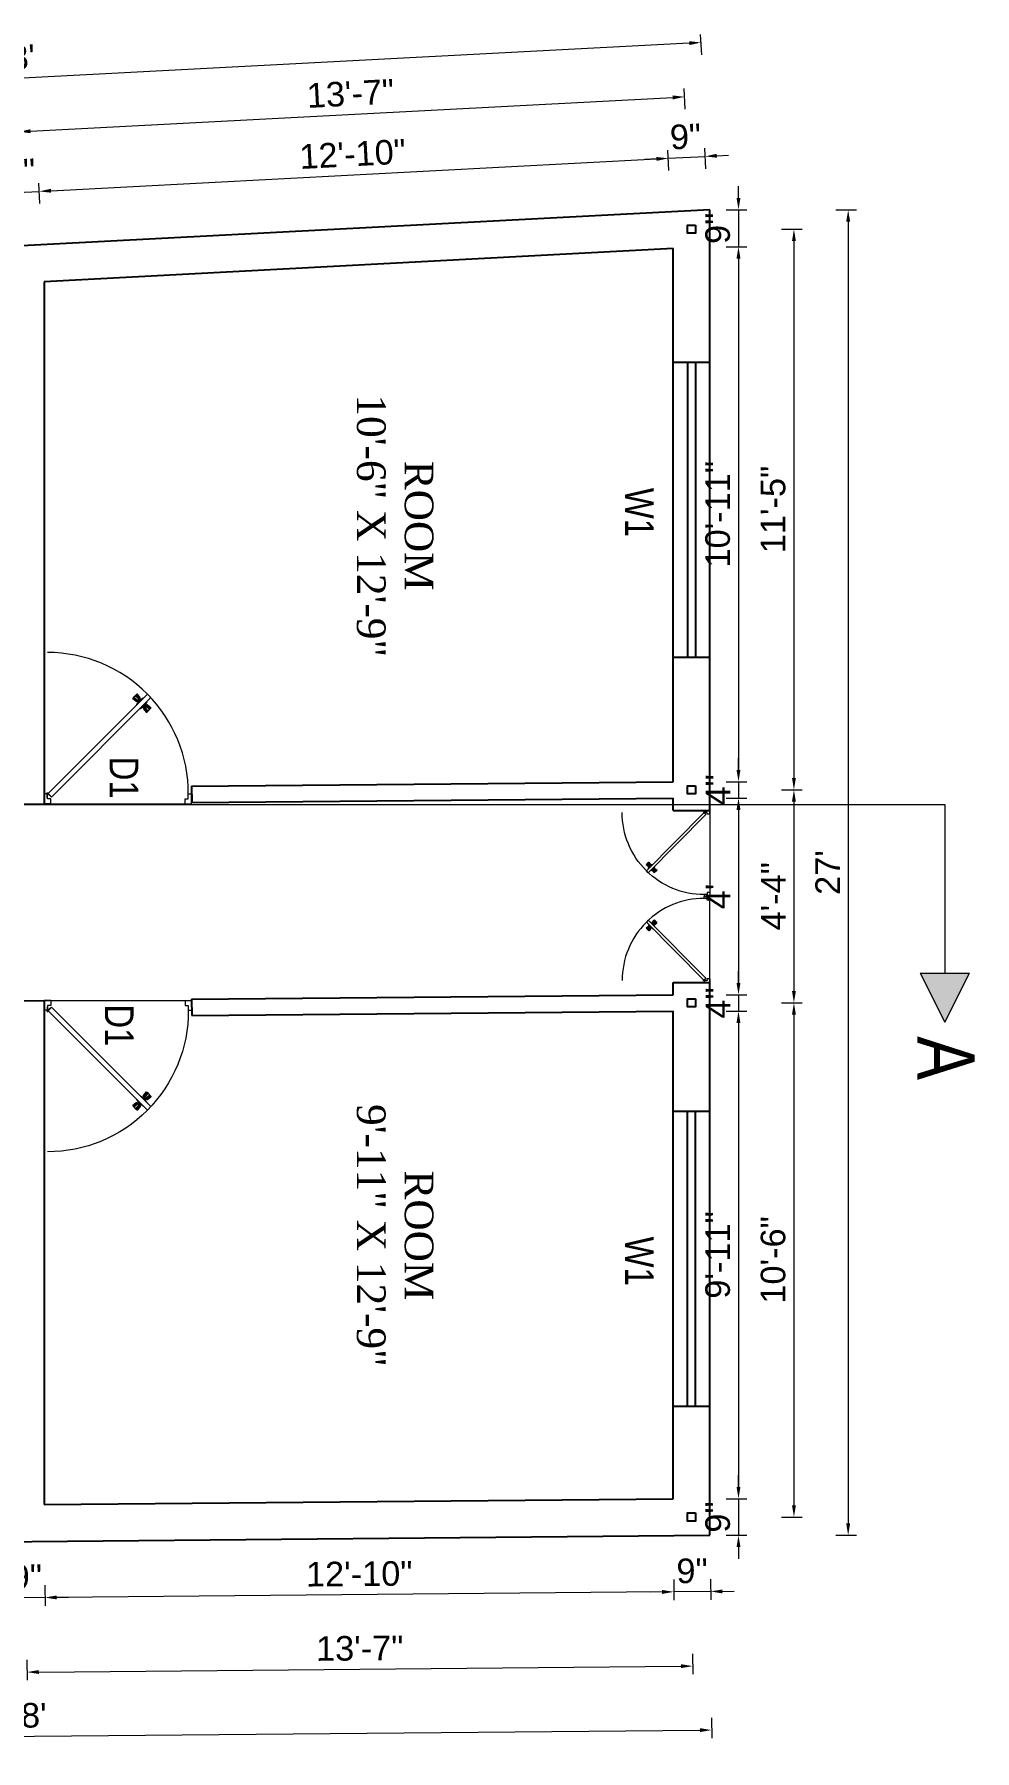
# Model space of a CAD drawing. Header units: inches. Extents: x 380359 to 404964, y -48881 to -44155.
# Drawn here: x 402171.8 to 402401.4, y -46582.9 to -46164 of the extents above; entities that cross this region are included whole.
import ezdxf

# ---------------------------------------------------------------- set-up
doc = ezdxf.new("R2010")
doc.units = ezdxf.units.IN
doc.header["$LTSCALE"] = 2
doc.header["$MEASUREMENT"] = 0
doc.header["$PDMODE"] = 34
doc.layers.get('0').update_dxf_attribs({"linetype": 'CONTINUOUS'})
doc.layers.get('DEFPOINTS').update_dxf_attribs({"color": 141, "linetype": 'CONTINUOUS'})
for name, color, linetype, lineweight in [('door', 20, 'CONTINUOUS', 35), ('DOOR & WIN', 1, 'CONTINUOUS', 25), ('PUERTAS', 7, 'CONTINUOUS', 9), ('steps', 253, 'CONTINUOUS', 20)]:
    doc.layers.add(name, color=color, linetype=linetype, lineweight=lineweight)
doc.styles.add('Lettring Text', font='arial.ttf')
doc.styles.get("Standard").update_dxf_attribs({"font": 'ARIALN.TTF'})
doc.dimstyles.new('Copy of Standard', dxfattribs={"dimtxt": 6, "dimasz": 2.875, "dimexe": 2, "dimexo": 4, "dimgap": 2, "dimtad": 1, "dimdec": 0, "dimrnd": 1, "dimzin": 0, "dimdsep": 46, "dimlunit": 4, "dimtxsty": 'Lettring Text', "dimcen": 0.1, "dimclrd": 7, "dimclre": 7, "dimclrt": 7, "dimazin": 0, "dimtfac": 0.645, "dimtdec": 0, "dimtmove": 1, "dimatfit": 0, "dimfxl": 3, "dimfxlon": 1, "dimtfillclr": 256, "dimtolj": 1, "dimtzin": 0, "dimlwd": -1, "dimlwe": -1, "dimarcsym": 2})

# ---------------------------------------------------------------- blocks, each defined once
blk = doc.blocks.new('2ft6in')
at = {"layer": 'PUERTAS', "color": 2}
for p, q in [((0.84, 2.1), (21.02, 22.28)), ((21.71, 21.6), (1.47, 1.37)), ((18.33, 21.76), (18.31, 21.77)), ((21.71, 21.6), (21.02, 22.28)), ((21.18, 18.9), (21.2, 18.89)), ((0, 2), (0, 0)), ((0.6, 2), (0, 2)), ((1.33, 0), (0, 0)), ((0.6, 1.26), (0.6, 2.04)), ((0.67, 1.26), (0.6, 1.26)), ((0.67, 1.26), (0.67, 2.01)), ((0.67, 1), (0.67, 1.26)), ((1.33, 1), (0.67, 1)), ((1.31, 1.53), (0.79, 2.06)), ((1.36, 1.58), (0.81, 2.12)), ((1.36, 1.58), (1.31, 1.53)), ((1.47, 1.37), (1.31, 1.53)), ((1.33, 0), (1.33, 1)), ((28.67, 0), (28.67, 1)), ((28.67, 1), (29.33, 1)), ((28.67, 0), (30, 0)), ((29.33, 1), (29.33, 2)), ((29.33, 2), (30, 2)), ((30, 0), (30, 2))]:
    blk.add_line(p, q, dxfattribs=at)
at = {"layer": 'PUERTAS', "color": 8}
for p, q in [((18.81, 20.78), (18.04, 21.4)), ((18.86, 20.83), (18.08, 21.46)), ((18.95, 20.92), (18.2, 21.58)), ((18.44, 21.9), (18.31, 21.77)), ((19.07, 21.03), (18.34, 21.72)), ((18.44, 21.9), (18.56, 22.02)), ((18.58, 22.01), (18.56, 22.02)), ((19.3, 21.26), (18.61, 22)), ((19.42, 21.38), (18.75, 22.14)), ((19.51, 21.48), (18.88, 22.26)), ((18.91, 20.27), (19.19, 20.69)), ((19.55, 21.53), (18.93, 22.3)), ((19.13, 20.8), (19.03, 20.9)), ((19.15, 20.82), (19.05, 20.92)), ((19.09, 20.44), (19.25, 20.76)), ((19.19, 20.87), (19.1, 20.96)), ((19.25, 20.93), (19.16, 21.02)), ((19.28, 20.63), (19.32, 20.83)), ((19.4, 21.08), (19.31, 21.17)), ((19.47, 21.15), (19.38, 21.24)), ((19.43, 20.78), (19.4, 20.9)), ((19.51, 21.19), (19.42, 21.28)), ((19.55, 20.91), (19.43, 20.94)), ((19.53, 21.21), (19.44, 21.3)), ((19.7, 21.06), (19.51, 21.01)), ((19.89, 21.24), (19.58, 21.08)), ((20.07, 21.42), (19.64, 21.15)), ((19.69, 19.49), (20.12, 19.76)), ((19.87, 19.67), (20.18, 19.83)), ((20.06, 19.85), (20.25, 19.9)), ((20.21, 20), (20.33, 19.97)), ((20.21, 19.38), (20.83, 18.61)), ((20.23, 19.7), (20.32, 19.61)), ((20.25, 19.72), (20.34, 19.63)), ((20.25, 19.43), (20.88, 18.65)), ((20.29, 19.76), (20.38, 19.67)), ((20.33, 20.13), (20.36, 20.01)), ((20.34, 19.53), (21, 18.77)), ((20.36, 19.83), (20.45, 19.74)), ((20.48, 20.28), (20.44, 20.08)), ((20.46, 19.64), (21.14, 18.91)), ((20.5, 19.98), (20.6, 19.89)), ((20.67, 20.47), (20.51, 20.15)), ((20.85, 20.64), (20.57, 20.22)), ((20.57, 20.04), (20.66, 19.95)), ((20.61, 20.09), (20.7, 19.99)), ((20.63, 20.11), (20.72, 20.01)), ((20.69, 19.87), (21.42, 19.19)), ((20.81, 19.99), (21.56, 19.33)), ((20.9, 20.08), (21.68, 19.45)), ((20.95, 20.13), (21.72, 19.51)), ((21.32, 19.01), (21.2, 18.89)), ((21.32, 19.01), (21.44, 19.14)), ((21.43, 19.15), (21.44, 19.14)), ((0, 0), (30, 0))]:
    blk.add_line(p, q, dxfattribs=at)
at = {"layer": 'PUERTAS', "color": 1}
for p, q in [((18.06, 21.44), (18.48, 21.86)), ((18.74, 20.79), (18.06, 21.34)), ((18.08, 21.51), (18.45, 21.88)), ((18.11, 21.49), (18.08, 21.51)), ((18.82, 22.25), (18.45, 21.88)), ((18.9, 22.28), (18.48, 21.86)), ((18.84, 22.23), (18.82, 22.25)), ((18.83, 20.8), (19.18, 21.15)), ((18.84, 20.21), (19.1, 20.6)), ((18.85, 20.11), (18.84, 20.12)), ((18.92, 20.89), (18.93, 20.88)), ((19.54, 21.59), (18.99, 22.27)), ((19.02, 20.88), (19.24, 21.1)), ((19.12, 20.8), (19.03, 20.89)), ((19.1, 20.7), (19.11, 20.69)), ((19.1, 20.6), (19.1, 20.6)), ((19.11, 20.79), (19.33, 21.01)), ((19.54, 21.5), (19.18, 21.15)), ((19.45, 21.31), (19.24, 21.1)), ((19.55, 21.22), (19.33, 21.01)), ((19.45, 21.41), (19.45, 21.41)), ((19.54, 21.22), (19.45, 21.31)), ((19.53, 19.43), (19.54, 19.42)), ((19.64, 21.23), (19.64, 21.23)), ((19.64, 19.42), (20.02, 19.67)), ((19.74, 21.24), (19.73, 21.23)), ((20.12, 21.49), (19.74, 21.24)), ((20.02, 19.67), (20.03, 19.68)), ((20.12, 19.68), (20.12, 19.68)), ((20.21, 19.69), (20.43, 19.9)), ((20.22, 21.48), (20.22, 21.49)), ((20.22, 19.41), (20.57, 19.76)), ((20.22, 19.69), (20.31, 19.6)), ((20.22, 19.32), (20.76, 18.64)), ((20.31, 19.6), (20.52, 19.81)), ((20.31, 19.5), (20.31, 19.5)), ((20.65, 20.12), (20.43, 19.9)), ((20.74, 20.03), (20.52, 19.81)), ((20.93, 20.11), (20.57, 19.76)), ((20.64, 20.11), (20.73, 20.02)), ((20.66, 20.31), (20.65, 20.31)), ((20.65, 20.21), (20.65, 20.22)), ((20.91, 20.7), (20.66, 20.31)), ((20.84, 20.02), (20.83, 20.03)), ((20.86, 18.63), (21.28, 19.05)), ((20.91, 20.8), (20.91, 20.79)), ((20.91, 18.68), (20.94, 18.66)), ((20.94, 18.66), (21.31, 19.03)), ((21.02, 20.12), (21.7, 19.57)), ((21.7, 19.47), (21.28, 19.05)), ((21.67, 19.4), (21.31, 19.03)), ((21.65, 19.42), (21.67, 19.4))]:
    blk.add_line(p, q, dxfattribs=at)
at = {"layer": 'PUERTAS', "color": 2}
for radius in [0.129, 0.0627]:
    blk.add_circle((0.68, 2.14), radius, dxfattribs=at)
at = {"layer": 'PUERTAS', "color": 8}
blk.add_arc((0.68, 2.14), 28.65, 359.72845, 90.03333, dxfattribs=at)
at = {"layer": 'PUERTAS', "color": 1}
for centre, start, end in [((18.78, 20.84), 231.07637, 315), ((18.89, 20.16), 135, 225), ((18.94, 22.23), 38.92363, 135), ((18.97, 20.93), 225, 315), ((19.16, 20.74), 135, 219.74275), ((19.06, 20.65), 315, 39.74275), ((19.4, 21.36), 315, 45), ((19.49, 21.55), 315, 38.92363), ((19.59, 19.47), 225, 315), ((19.6, 21.18), 50.25725, 135), ((19.68, 21.28), 230.25725, 315), ((20.07, 19.63), 50.25725, 135), ((20.17, 21.44), 45, 135), ((20.16, 19.73), 230.25725, 315), ((20.27, 19.36), 135, 218.92363), ((20.35, 19.55), 135, 225), ((20.7, 20.26), 135, 219.74275), ((20.6, 20.17), 315, 39.74275), ((20.78, 19.98), 45, 135), ((20.82, 18.68), 218.92363, 315), ((20.87, 20.75), 315, 45), ((20.98, 20.07), 51.07637, 135), ((21.65, 19.52), 315, 51.07637)]:
    blk.add_arc(centre, 0.0667, start, end, dxfattribs=at)
blk = doc.blocks.new('*U224')
at = {"color": 3, "xscale": -1}
blk.add_blockref('2ft6in', (42, 0), dxfattribs=at)
blk = doc.blocks.new('MAIN DLOOR')
at = {"layer": 'door', "color": 3, "yscale": 0.7999999999374268, "zscale": 0.7999999998966563, "rotation": 180}
for p, xscale in [((11264.75, 306.61), 0.7999999999592546), ((11245.55, 306.61), -0.7999999999592546)]:
    blk.add_blockref('*U224', p, dxfattribs=dict(at, xscale=xscale))
blk = doc.blocks.new('3ft')
at = {"layer": 'PUERTAS', "color": 6}
for p, q in [((1.01, 2.52), (25.23, 26.74)), ((26.05, 25.92), (1.77, 1.64)), ((26.05, 25.92), (25.23, 26.74)), ((0, 2.4), (0, 0)), ((0.72, 2.4), (0, 2.4)), ((1.6, 0), (0, 0)), ((0.72, 1.52), (0.72, 2.44)), ((0.8, 1.52), (0.72, 1.52)), ((0.8, 1.52), (0.8, 2.41)), ((0.8, 1.2), (0.8, 1.52)), ((1.6, 1.2), (0.8, 1.2)), ((1.57, 1.84), (0.94, 2.47)), ((1.63, 1.89), (0.97, 2.55)), ((1.63, 1.89), (1.57, 1.84)), ((1.77, 1.64), (1.57, 1.84)), ((1.6, 0), (1.6, 1.2)), ((34.4, 0), (34.4, 1.2)), ((34.4, 1.2), (35.2, 1.2)), ((34.4, 0), (36, 0)), ((35.2, 1.2), (35.2, 2.4)), ((35.2, 2.4), (36, 2.4)), ((36, 0), (36, 2.4))]:
    blk.add_line(p, q, dxfattribs=at)
at = {"layer": 'PUERTAS', "color": 8}
for p, q in [((22.57, 24.94), (21.65, 25.68)), ((22.63, 24.99), (21.69, 25.75)), ((22.74, 25.1), (21.84, 25.9)), ((22.13, 26.28), (21.98, 26.13)), ((22.88, 25.24), (22.01, 26.06)), ((22.13, 26.28), (22.27, 26.42)), ((22.29, 26.41), (22.27, 26.42)), ((23.16, 25.52), (22.34, 26.39)), ((23.3, 25.66), (22.5, 26.56)), ((23.41, 25.77), (22.65, 26.71)), ((23.46, 25.83), (22.72, 26.75)), ((23.03, 25.04), (22.91, 25.15)), ((23.11, 25.12), (22.99, 25.23)), ((23.28, 25.3), (23.17, 25.41)), ((23.36, 25.37), (23.25, 25.49)), ((23.41, 25.43), (23.3, 25.54)), ((23.44, 25.45), (23.33, 25.56)), ((23.64, 25.27), (23.41, 25.22)), ((23.87, 25.49), (23.49, 25.3)), ((24.08, 25.71), (23.57, 25.38)), ((22.69, 24.32), (23.02, 24.83)), ((22.95, 24.96), (22.84, 25.07)), ((22.98, 24.99), (22.86, 25.1)), ((22.91, 24.53), (23.1, 24.91)), ((23.13, 24.76), (23.18, 24.99)), ((23.31, 24.94), (23.28, 25.08)), ((23.46, 25.09), (23.32, 25.13)), ((23.63, 23.38), (24.14, 23.72)), ((23.84, 23.6), (24.22, 23.79)), ((24.07, 23.82), (24.3, 23.88)), ((24.25, 24), (24.39, 23.97)), ((24.25, 23.26), (24.99, 22.34)), ((24.27, 23.64), (24.38, 23.53)), ((24.3, 23.67), (24.41, 23.56)), ((24.3, 23.32), (25.06, 22.38)), ((24.35, 23.72), (24.46, 23.61)), ((24.4, 24.15), (24.43, 24.01)), ((24.41, 23.43), (25.2, 22.53)), ((24.43, 23.8), (24.54, 23.69)), ((24.58, 24.33), (24.52, 24.1)), ((24.55, 23.57), (25.37, 22.7)), ((24.6, 23.97), (24.72, 23.86)), ((24.8, 24.56), (24.61, 24.18)), ((25.02, 24.77), (24.68, 24.26)), ((24.68, 24.05), (24.79, 23.94)), ((24.73, 24.1), (24.85, 23.99)), ((24.76, 24.13), (24.87, 24.02)), ((24.83, 23.85), (25.7, 23.03)), ((24.97, 23.99), (25.87, 23.2)), ((25.08, 24.1), (26.02, 23.34)), ((25.14, 24.15), (26.06, 23.41)), ((25.58, 22.82), (25.43, 22.67)), ((25.58, 22.82), (25.73, 22.97)), ((25.72, 22.98), (25.73, 22.97)), ((0, 0), (36, 0))]:
    blk.add_line(p, q, dxfattribs=at)
at = {"layer": 'PUERTAS', "color": 1}
for p, q in [((21.67, 25.73), (22.17, 26.23)), ((22.49, 24.95), (21.67, 25.61)), ((21.7, 25.82), (22.14, 26.26)), ((21.73, 25.79), (21.7, 25.82)), ((22.58, 26.7), (22.14, 26.26)), ((22.67, 26.73), (22.17, 26.23)), ((22.61, 26.67), (22.58, 26.7)), ((22.6, 24.96), (23.02, 25.38)), ((23.45, 25.91), (22.79, 26.73)), ((22.82, 25.06), (23.08, 25.32)), ((22.93, 24.94), (23.19, 25.21)), ((23.44, 25.81), (23.02, 25.38)), ((23.34, 25.58), (23.08, 25.32)), ((23.46, 25.47), (23.19, 25.21)), ((23.33, 25.7), (23.34, 25.69)), ((23.45, 25.46), (23.33, 25.57)), ((23.57, 25.47), (23.57, 25.47)), ((24.15, 25.79), (23.68, 25.48)), ((23.68, 25.48), (23.68, 25.48)), ((24.27, 25.78), (24.26, 25.79)), ((22.61, 24.25), (22.92, 24.72)), ((22.62, 24.13), (22.61, 24.14)), ((22.7, 25.07), (22.71, 25.06)), ((22.94, 24.95), (22.83, 25.07)), ((22.92, 24.72), (22.92, 24.72)), ((22.93, 24.84), (22.93, 24.83)), ((23.44, 23.31), (23.45, 23.3)), ((23.56, 23.3), (24.03, 23.61)), ((24.03, 23.61), (24.03, 23.62)), ((24.14, 23.62), (24.14, 23.62)), ((24.25, 23.62), (24.51, 23.89)), ((24.26, 23.29), (24.69, 23.71)), ((24.26, 23.63), (24.37, 23.52)), ((24.26, 23.18), (24.92, 22.37)), ((24.37, 23.52), (24.63, 23.77)), ((24.37, 23.4), (24.37, 23.4)), ((24.78, 24.15), (24.51, 23.89)), ((24.89, 24.03), (24.63, 23.77)), ((25.11, 24.14), (24.69, 23.71)), ((24.77, 24.14), (24.88, 24.03)), ((24.79, 24.38), (24.78, 24.37)), ((24.78, 24.26), (24.78, 24.26)), ((25.1, 24.84), (24.79, 24.38)), ((25, 24.03), (25, 24.03)), ((25.04, 22.36), (25.54, 22.86)), ((25.09, 24.96), (25.1, 24.95)), ((25.1, 22.42), (25.13, 22.39)), ((25.13, 22.39), (25.57, 22.83)), ((25.22, 24.14), (26.03, 23.48)), ((26.04, 23.37), (25.54, 22.86)), ((26.01, 23.27), (25.57, 22.83)), ((25.98, 23.3), (26.01, 23.27))]:
    blk.add_line(p, q, dxfattribs=at)
at = {"layer": 'PUERTAS', "color": 2}
for p, q in [((21.99, 26.11), (21.98, 26.13)), ((25.42, 22.68), (25.43, 22.67))]:
    blk.add_line(p, q, dxfattribs=at)
at = {"layer": 'PUERTAS', "color": 6}
for radius in [0.155, 0.0752]:
    blk.add_circle((0.82, 2.56), radius, dxfattribs=at)
blk.add_arc((0.82, 2.56), 34.38, 359.7285, 90.0333, dxfattribs=at)
at = {"layer": 'PUERTAS', "color": 1}
for centre, start, end in [((22.73, 26.68), 38.9236, 135), ((23.28, 25.63), 315, 45), ((23.39, 25.86), 315, 38.9236), ((23.51, 25.41), 50.2572, 135), ((23.62, 25.53), 230.2572, 315), ((24.2, 25.73), 45, 135), ((22.54, 25.01), 231.0764, 315), ((22.67, 24.2), 135, 225), ((22.77, 25.12), 225, 315), ((22.99, 24.89), 135, 219.7428), ((22.87, 24.78), 315, 39.7428), ((23.51, 23.36), 225, 315), ((24.09, 23.56), 50.2572, 135), ((24.2, 23.68), 230.2572, 315), ((24.32, 23.23), 135, 218.9236), ((24.42, 23.46), 135, 225), ((24.84, 24.31), 135, 219.7428), ((24.72, 24.21), 315, 39.7428), ((24.94, 23.98), 45, 135), ((24.98, 22.42), 218.9236, 315), ((25.04, 24.89), 315, 45), ((25.17, 24.08), 51.0764, 135), ((25.98, 23.42), 315, 51.0764)]:
    blk.add_arc(centre, 0.08, start, end, dxfattribs=at)
blk = doc.blocks.new('*U222')
at = {"color": 3, "xscale": -1}
blk.add_blockref('3ft', (42, 0), dxfattribs=at)
blk = doc.blocks.new('*D421')
at = {"layer": 'DEFPOINTS', "color": 0, "ltscale": 0.5, "transparency": 16777216}
for p in [(402336.77, -46206.84), (402336.77, -46215.85), (402343.76, -46215.85)]:
    blk.add_point(p, dxfattribs=at)
at = {"layer": 'steps', "color": 7, "ltscale": 0.5, "transparency": 16777216}
for p, q in [((402343.76, -46203.96), (402343.76, -46201.09)), ((402340.77, -46206.84), (402345.76, -46206.84)), ((402343.76, -46206.84), (402343.76, -46215.85)), ((402340.77, -46215.85), (402345.76, -46215.85)), ((402343.76, -46218.73), (402343.76, -46221.6))]:
    blk.add_line(p, q, dxfattribs=at)
for points in [[(402343.28, -46203.96), (402344.24, -46203.96), (402343.76, -46206.84)], [(402343.28, -46218.73), (402344.24, -46218.73), (402343.76, -46215.85)]]:
    blk.add_solid(points, dxfattribs=at)
at = {"layer": 'steps', "color": 7, "ltscale": 0.5, "transparency": 16777216, "insert": (402338.7, -46211.35), "char_height": 6, "attachment_point": 5, "rotation": 90, "style": 'Lettring Text'}
blk.add_mtext('\\A1;9"', dxfattribs=at)
blk = doc.blocks.new('*D422')
at = {"layer": 'DEFPOINTS', "color": 0, "ltscale": 0.5, "transparency": 16777216}
for p in [(402336.77, -46215.85), (402327.77, -46346.44), (402343.76, -46346.44)]:
    blk.add_point(p, dxfattribs=at)
at = {"layer": 'steps', "color": 7, "ltscale": 0.5, "transparency": 16777216}
for p, q in [((402340.77, -46215.85), (402345.76, -46215.85)), ((402343.76, -46218.73), (402343.76, -46343.57)), ((402340.76, -46346.44), (402345.76, -46346.44))]:
    blk.add_line(p, q, dxfattribs=at)
for points in [[(402343.28, -46218.73), (402344.24, -46218.73), (402343.76, -46215.85)], [(402343.28, -46343.57), (402344.24, -46343.57), (402343.76, -46346.44)]]:
    blk.add_solid(points, dxfattribs=at)
at = {"layer": 'steps', "color": 7, "ltscale": 0.5, "transparency": 16777216, "insert": (402338.7, -46281.15), "char_height": 6, "attachment_point": 5, "rotation": 90, "style": 'Lettring Text'}
blk.add_mtext('\\A1;10\'-11"', dxfattribs=at)
blk = doc.blocks.new('*D423')
at = {"layer": 'DEFPOINTS', "color": 0, "ltscale": 0.5, "transparency": 16777216}
for p in [(402327.77, -46346.44), (402327.77, -46350.44), (402343.76, -46350.44)]:
    blk.add_point(p, dxfattribs=at)
at = {"layer": 'steps', "color": 7, "ltscale": 0.5, "transparency": 16777216}
for p, q in [((402343.76, -46343.57), (402343.76, -46340.69)), ((402340.76, -46346.44), (402345.76, -46346.44)), ((402343.76, -46346.44), (402343.76, -46350.44)), ((402340.76, -46350.44), (402345.76, -46350.44)), ((402343.76, -46353.32), (402343.76, -46356.19))]:
    blk.add_line(p, q, dxfattribs=at)
for points in [[(402343.28, -46343.57), (402344.24, -46343.57), (402343.76, -46346.44)], [(402343.28, -46353.32), (402344.24, -46353.32), (402343.76, -46350.44)]]:
    blk.add_solid(points, dxfattribs=at)
at = {"layer": 'steps', "color": 7, "ltscale": 0.5, "transparency": 16777216, "insert": (402338.76, -46348.44), "char_height": 6, "attachment_point": 5, "rotation": 90, "style": 'Lettring Text'}
blk.add_mtext('\\A1;4"', dxfattribs=at)
blk = doc.blocks.new('*D424')
at = {"layer": 'DEFPOINTS', "color": 0, "ltscale": 0.5, "transparency": 16777216}
for p in [(402327.77, -46350.44), (402327.77, -46398.44), (402343.76, -46398.44)]:
    blk.add_point(p, dxfattribs=at)
at = {"layer": 'steps', "color": 7, "ltscale": 0.5, "transparency": 16777216}
for p, q in [((402340.76, -46350.44), (402345.76, -46350.44)), ((402343.76, -46353.32), (402343.76, -46395.57)), ((402340.76, -46398.44), (402345.76, -46398.44))]:
    blk.add_line(p, q, dxfattribs=at)
for points in [[(402343.28, -46353.32), (402344.24, -46353.32), (402343.76, -46350.44)], [(402343.28, -46395.57), (402344.24, -46395.57), (402343.76, -46398.44)]]:
    blk.add_solid(points, dxfattribs=at)
at = {"layer": 'steps', "color": 7, "ltscale": 0.5, "transparency": 16777216, "insert": (402338.76, -46374.44), "char_height": 6, "attachment_point": 5, "rotation": 90, "style": 'Lettring Text'}
blk.add_mtext("\\A1;4'", dxfattribs=at)
blk = doc.blocks.new('*D425')
at = {"layer": 'DEFPOINTS', "color": 0, "ltscale": 0.5, "transparency": 16777216}
for p in [(402327.77, -46398.44), (402327.77, -46402.44), (402343.76, -46402.44)]:
    blk.add_point(p, dxfattribs=at)
at = {"layer": 'steps', "color": 7, "ltscale": 0.5, "transparency": 16777216}
for p, q in [((402343.76, -46395.57), (402343.76, -46392.69)), ((402340.76, -46398.44), (402345.76, -46398.44)), ((402343.76, -46398.44), (402343.76, -46402.44)), ((402340.76, -46402.44), (402345.76, -46402.44)), ((402343.76, -46405.32), (402343.76, -46408.19))]:
    blk.add_line(p, q, dxfattribs=at)
for points in [[(402343.28, -46395.57), (402344.24, -46395.57), (402343.76, -46398.44)], [(402343.28, -46405.32), (402344.24, -46405.32), (402343.76, -46402.44)]]:
    blk.add_solid(points, dxfattribs=at)
at = {"layer": 'steps', "color": 7, "ltscale": 0.5, "transparency": 16777216, "insert": (402338.76, -46400.44), "char_height": 6, "attachment_point": 5, "rotation": 90, "style": 'Lettring Text'}
blk.add_mtext('\\A1;4"', dxfattribs=at)
blk = doc.blocks.new('*D426')
at = {"layer": 'DEFPOINTS', "color": 0, "ltscale": 0.5, "transparency": 16777216}
for p in [(402327.77, -46402.44), (402327.77, -46521.45), (402343.76, -46521.45)]:
    blk.add_point(p, dxfattribs=at)
at = {"layer": 'steps', "color": 7, "ltscale": 0.5, "transparency": 16777216}
for p, q in [((402340.76, -46402.44), (402345.76, -46402.44)), ((402343.76, -46405.32), (402343.76, -46518.57)), ((402340.76, -46521.45), (402345.76, -46521.45))]:
    blk.add_line(p, q, dxfattribs=at)
for points in [[(402343.28, -46405.32), (402344.24, -46405.32), (402343.76, -46402.44)], [(402343.28, -46518.57), (402344.24, -46518.57), (402343.76, -46521.45)]]:
    blk.add_solid(points, dxfattribs=at)
at = {"layer": 'steps', "color": 7, "ltscale": 0.5, "transparency": 16777216, "insert": (402338.7, -46461.95), "char_height": 6, "attachment_point": 5, "rotation": 90, "style": 'Lettring Text'}
blk.add_mtext('\\A1;9\'-11"', dxfattribs=at)
blk = doc.blocks.new('*D427')
at = {"layer": 'DEFPOINTS', "color": 0, "ltscale": 0.5, "transparency": 16777216}
for p in [(402327.77, -46521.45), (402336.77, -46530.37), (402343.76, -46530.37)]:
    blk.add_point(p, dxfattribs=at)
at = {"layer": 'steps', "color": 7, "ltscale": 0.5, "transparency": 16777216}
for p, q in [((402343.76, -46518.57), (402343.76, -46515.7)), ((402340.76, -46521.45), (402345.76, -46521.45)), ((402343.76, -46521.45), (402343.76, -46530.37)), ((402340.77, -46530.37), (402345.76, -46530.37)), ((402343.76, -46533.24), (402343.76, -46536.12))]:
    blk.add_line(p, q, dxfattribs=at)
for points in [[(402343.28, -46518.57), (402344.24, -46518.57), (402343.76, -46521.45)], [(402343.28, -46533.24), (402344.24, -46533.24), (402343.76, -46530.37)]]:
    blk.add_solid(points, dxfattribs=at)
at = {"layer": 'steps', "color": 7, "ltscale": 0.5, "transparency": 16777216, "insert": (402338.7, -46525.91), "char_height": 6, "attachment_point": 5, "rotation": 90, "style": 'Lettring Text'}
blk.add_mtext('\\A1;9"', dxfattribs=at)
blk = doc.blocks.new('*D428')
at = {"layer": 'DEFPOINTS', "color": 0, "ltscale": 0.5, "transparency": 16777216}
for p in [(402332.27, -46211.58), (402332.27, -46348.4), (402357.29, -46348.4)]:
    blk.add_point(p, dxfattribs=at)
at = {"layer": 'steps', "color": 7, "ltscale": 0.5, "transparency": 16777216}
for p, q in [((402354.29, -46211.58), (402359.29, -46211.58)), ((402357.29, -46214.46), (402357.29, -46345.53)), ((402354.29, -46348.4), (402359.29, -46348.4))]:
    blk.add_line(p, q, dxfattribs=at)
for points in [[(402356.82, -46214.46), (402357.77, -46214.46), (402357.29, -46211.58)], [(402356.82, -46345.53), (402357.77, -46345.53), (402357.29, -46348.4)]]:
    blk.add_solid(points, dxfattribs=at)
at = {"layer": 'steps', "color": 7, "ltscale": 0.5, "transparency": 16777216, "insert": (402352.23, -46279.99), "char_height": 6, "attachment_point": 5, "rotation": 90, "style": 'Lettring Text'}
blk.add_mtext('\\A1;11\'-5"', dxfattribs=at)
blk = doc.blocks.new('*D429')
at = {"layer": 'DEFPOINTS', "color": 0, "ltscale": 0.5, "transparency": 16777216}
for p in [(402332.27, -46348.4), (402332.27, -46400.4), (402357.29, -46400.4)]:
    blk.add_point(p, dxfattribs=at)
at = {"layer": 'steps', "color": 7, "ltscale": 0.5, "transparency": 16777216}
for p, q in [((402354.29, -46348.4), (402359.29, -46348.4)), ((402357.29, -46351.28), (402357.29, -46397.53)), ((402354.29, -46400.4), (402359.29, -46400.4))]:
    blk.add_line(p, q, dxfattribs=at)
for points in [[(402356.82, -46351.28), (402357.77, -46351.28), (402357.29, -46348.4)], [(402356.82, -46397.53), (402357.77, -46397.53), (402357.29, -46400.4)]]:
    blk.add_solid(points, dxfattribs=at)
at = {"layer": 'steps', "color": 7, "ltscale": 0.5, "transparency": 16777216, "insert": (402352.29, -46374.4), "char_height": 6, "attachment_point": 5, "rotation": 90, "style": 'Lettring Text'}
blk.add_mtext('\\A1;4\'-4"', dxfattribs=at)
blk = doc.blocks.new('*D430')
at = {"layer": 'DEFPOINTS', "color": 0, "ltscale": 0.5, "transparency": 16777216}
for p in [(402332.27, -46400.4), (402332.27, -46525.91), (402357.29, -46525.91)]:
    blk.add_point(p, dxfattribs=at)
at = {"layer": 'steps', "color": 7, "ltscale": 0.5, "transparency": 16777216}
for p, q in [((402354.29, -46400.4), (402359.29, -46400.4)), ((402357.29, -46403.28), (402357.29, -46523.03)), ((402354.29, -46525.91), (402359.29, -46525.91))]:
    blk.add_line(p, q, dxfattribs=at)
for points in [[(402356.82, -46403.28), (402357.77, -46403.28), (402357.29, -46400.4)], [(402356.82, -46523.03), (402357.77, -46523.03), (402357.29, -46525.91)]]:
    blk.add_solid(points, dxfattribs=at)
at = {"layer": 'steps', "color": 7, "ltscale": 0.5, "transparency": 16777216, "insert": (402352.23, -46463.16), "char_height": 6, "attachment_point": 5, "rotation": 90, "style": 'Lettring Text'}
blk.add_mtext('\\A1;10\'-6"', dxfattribs=at)
blk = doc.blocks.new('*D431')
at = {"layer": 'DEFPOINTS', "color": 0, "ltscale": 0.5, "transparency": 16777216}
for p in [(402336.77, -46206.84), (402336.77, -46530.37), (402370.54, -46530.37)]:
    blk.add_point(p, dxfattribs=at)
at = {"layer": 'steps', "color": 7, "ltscale": 0.5, "transparency": 16777216}
for p, q in [((402367.54, -46206.84), (402372.54, -46206.84)), ((402370.54, -46209.71), (402370.54, -46527.49)), ((402367.54, -46530.37), (402372.54, -46530.37))]:
    blk.add_line(p, q, dxfattribs=at)
for points in [[(402370.06, -46209.71), (402371.02, -46209.71), (402370.54, -46206.84)], [(402370.06, -46527.49), (402371.02, -46527.49), (402370.54, -46530.37)]]:
    blk.add_solid(points, dxfattribs=at)
at = {"layer": 'steps', "color": 7, "ltscale": 0.5, "transparency": 16777216, "insert": (402365.53, -46368.6), "char_height": 6, "attachment_point": 5, "rotation": 90, "style": 'Lettring Text'}
blk.add_mtext("\\A1;27'", dxfattribs=at)
blk = doc.blocks.new('*D434')
at = {"layer": 'DEFPOINTS', "color": 0, "ltscale": 0.5, "transparency": 16777216}
for p in [(402173.05, -46202.34), (402165.23, -46224.87), (402174.23, -46224.87)]:
    blk.add_point(p, dxfattribs=at)
at = {"layer": 'steps', "color": 7, "ltscale": 0.5, "transparency": 16777216}
for p, q in [((402161.2, -46202.97), (402158.33, -46203.12)), ((402164.23, -46205.81), (402163.97, -46200.82)), ((402164.07, -46202.81), (402173.05, -46202.34)), ((402173.2, -46205.34), (402172.94, -46200.35)), ((402175.92, -46202.19), (402178.79, -46202.04))]:
    blk.add_line(p, q, dxfattribs=at)
for points in [[(402161.17, -46202.49), (402161.22, -46203.44), (402164.07, -46202.81)], [(402175.89, -46201.71), (402175.94, -46202.67), (402173.05, -46202.34)]]:
    blk.add_solid(points, dxfattribs=at)
at = {"layer": 'steps', "color": 7, "ltscale": 0.5, "transparency": 16777216, "insert": (402168.29, -46197.52), "char_height": 6, "attachment_point": 5, "rotation": 3.008, "style": 'Lettring Text'}
blk.add_mtext('\\A1;9"', dxfattribs=at)
blk = doc.blocks.new('*D435')
at = {"layer": 'DEFPOINTS', "color": 0, "ltscale": 0.5, "transparency": 16777216}
for p in [(402326.61, -46194.27), (402327.77, -46216.32), (402174.23, -46224.87)]:
    blk.add_point(p, dxfattribs=at)
at = {"layer": 'steps', "color": 7, "ltscale": 0.5, "transparency": 16777216}
for p, q in [((402175.92, -46202.19), (402323.74, -46194.42)), ((402326.76, -46197.27), (402326.5, -46192.28)), ((402173.2, -46205.34), (402172.94, -46200.35))]:
    blk.add_line(p, q, dxfattribs=at)
for points in [[(402323.71, -46193.95), (402323.76, -46194.9), (402326.61, -46194.27)], [(402175.89, -46201.71), (402175.94, -46202.67), (402173.05, -46202.34)]]:
    blk.add_solid(points, dxfattribs=at)
at = {"layer": 'steps', "color": 7, "ltscale": 0.5, "transparency": 16777216, "insert": (402249.56, -46193.25), "char_height": 6, "attachment_point": 5, "rotation": 3.008, "style": 'Lettring Text'}
blk.add_mtext('\\A1;12\'-10"', dxfattribs=at)
blk = doc.blocks.new('*D398')
at = {"layer": 'DEFPOINTS', "color": 0, "ltscale": 0.5, "transparency": 16777216}
for p in [(402335.61, -46193.8), (402327.77, -46216.32), (402336.77, -46215.85)]:
    blk.add_point(p, dxfattribs=at)
at = {"layer": 'steps', "color": 7, "ltscale": 0.5, "transparency": 16777216}
for p, q in [((402323.74, -46194.42), (402320.86, -46194.58)), ((402326.76, -46197.27), (402326.5, -46192.28)), ((402326.61, -46194.27), (402335.61, -46193.8)), ((402335.76, -46196.8), (402335.5, -46191.8)), ((402338.48, -46193.65), (402341.35, -46193.5))]:
    blk.add_line(p, q, dxfattribs=at)
for points in [[(402323.71, -46193.95), (402323.76, -46194.9), (402326.61, -46194.27)], [(402338.45, -46193.17), (402338.5, -46194.13), (402335.61, -46193.8)]]:
    blk.add_solid(points, dxfattribs=at)
at = {"layer": 'steps', "color": 7, "ltscale": 0.5, "transparency": 16777216, "insert": (402330.84, -46188.98), "char_height": 6, "attachment_point": 5, "rotation": 3.008, "style": 'Lettring Text'}
blk.add_mtext('\\A1;9"', dxfattribs=at)
blk = doc.blocks.new('*D400')
at = {"layer": 'DEFPOINTS', "color": 0, "ltscale": 0.5, "transparency": 16777216}
for p in [(402330.57, -46179.26), (402332.27, -46211.58), (402169.73, -46220.12)]:
    blk.add_point(p, dxfattribs=at)
at = {"layer": 'steps', "color": 7, "ltscale": 0.5, "transparency": 16777216}
for p, q in [((402330.72, -46182.25), (402330.46, -46177.26)), ((402170.9, -46187.65), (402327.7, -46179.41)), ((402168.19, -46190.8), (402167.93, -46185.8))]:
    blk.add_line(p, q, dxfattribs=at)
for points in [[(402327.67, -46178.93), (402327.72, -46179.89), (402330.57, -46179.26)], [(402170.88, -46187.17), (402170.93, -46188.13), (402168.03, -46187.8)]]:
    blk.add_solid(points, dxfattribs=at)
at = {"layer": 'steps', "color": 7, "ltscale": 0.5, "transparency": 16777216, "insert": (402249.03, -46178.47), "char_height": 6, "attachment_point": 5, "rotation": 3.008, "style": 'Lettring Text'}
blk.add_mtext('\\A1;13\'-7"', dxfattribs=at)
blk = doc.blocks.new('*D401')
at = {"layer": 'DEFPOINTS', "color": 0, "ltscale": 0.5, "transparency": 16777216}
for p in [(401999.08, -46183.64), (402336.77, -46206.84), (402001.23, -46224.47)]:
    blk.add_point(p, dxfattribs=at)
at = {"layer": 'steps', "color": 7, "ltscale": 0.5, "transparency": 16777216}
for p, q in [((402331.75, -46166.16), (402001.96, -46183.49)), ((402334.78, -46169), (402334.51, -46164.01)), ((401999.24, -46186.63), (401998.98, -46181.64))]:
    blk.add_line(p, q, dxfattribs=at)
for points in [[(402331.72, -46165.68), (402331.77, -46166.63), (402334.62, -46166.01)], [(402001.93, -46183.01), (402001.98, -46183.96), (401999.08, -46183.64)]]:
    blk.add_solid(points, dxfattribs=at)
at = {"layer": 'steps', "color": 7, "ltscale": 0.5, "transparency": 16777216, "insert": (402166.59, -46169.76), "char_height": 6, "attachment_point": 5, "rotation": 3.008, "style": 'Lettring Text'}
blk.add_mtext("\\A1;28'", dxfattribs=at)
blk = doc.blocks.new('*D402')
at = {"layer": 'DEFPOINTS', "color": 0, "ltscale": 0.5, "transparency": 16777216}
for p in [(402327.77, -46521.45), (402336.77, -46521.37), (402327.97, -46544.17)]:
    blk.add_point(p, dxfattribs=at)
at = {"layer": 'steps', "color": 7, "ltscale": 0.5, "transparency": 16777216}
for p, q in [((402327.94, -46541.18), (402327.99, -46546.17)), ((402336.94, -46541.09), (402336.99, -46546.09)), ((402325.1, -46544.2), (402322.22, -46544.23)), ((402336.97, -46544.09), (402327.97, -46544.17)), ((402339.85, -46544.07), (402342.72, -46544.04))]:
    blk.add_line(p, q, dxfattribs=at)
for points in [[(402339.84, -46543.59), (402339.85, -46544.55), (402336.97, -46544.09)], [(402325.09, -46543.72), (402325.1, -46544.68), (402327.97, -46544.17)]]:
    blk.add_solid(points, dxfattribs=at)
at = {"layer": 'steps', "color": 7, "ltscale": 0.5, "transparency": 16777216, "insert": (402332.42, -46539.07), "char_height": 6, "attachment_point": 5, "rotation": 0.5182, "style": 'Lettring Text'}
blk.add_mtext('\\A1;9"', dxfattribs=at)
blk = doc.blocks.new('*D403')
at = {"layer": 'DEFPOINTS', "color": 0, "ltscale": 0.5, "transparency": 16777216}
for p in [(402327.77, -46521.45), (402174.23, -46522.84), (402174.43, -46545.56)]:
    blk.add_point(p, dxfattribs=at)
at = {"layer": 'steps', "color": 7, "ltscale": 0.5, "transparency": 16777216}
for p, q in [((402174.41, -46542.56), (402174.45, -46547.56)), ((402327.94, -46541.18), (402327.99, -46546.17)), ((402325.1, -46544.2), (402177.31, -46545.54))]:
    blk.add_line(p, q, dxfattribs=at)
for points in [[(402177.31, -46545.06), (402177.31, -46546.02), (402174.43, -46545.56)], [(402325.09, -46543.72), (402325.1, -46544.68), (402327.97, -46544.17)]]:
    blk.add_solid(points, dxfattribs=at)
at = {"layer": 'steps', "color": 7, "ltscale": 0.5, "transparency": 16777216, "insert": (402251.16, -46539.81), "char_height": 6, "attachment_point": 5, "rotation": 0.5182, "style": 'Lettring Text'}
blk.add_mtext('\\A1;12\'-10"', dxfattribs=at)
blk = doc.blocks.new('*D404')
at = {"layer": 'DEFPOINTS', "color": 0, "ltscale": 0.5, "transparency": 16777216}
for p in [(402165.23, -46522.92), (402174.23, -46522.84), (402165.43, -46545.65)]:
    blk.add_point(p, dxfattribs=at)
at = {"layer": 'steps', "color": 7, "ltscale": 0.5, "transparency": 16777216}
for p, q in [((402165.41, -46542.65), (402165.45, -46547.64)), ((402174.41, -46542.56), (402174.45, -46547.56)), ((402162.56, -46545.67), (402159.69, -46545.7)), ((402174.43, -46545.56), (402165.43, -46545.65)), ((402177.31, -46545.54), (402180.18, -46545.51))]:
    blk.add_line(p, q, dxfattribs=at)
for points in [[(402162.56, -46545.19), (402162.56, -46546.15), (402165.43, -46545.65)], [(402177.31, -46545.06), (402177.31, -46546.02), (402174.43, -46545.56)]]:
    blk.add_solid(points, dxfattribs=at)
at = {"layer": 'steps', "color": 7, "ltscale": 0.5, "transparency": 16777216, "insert": (402169.89, -46540.54), "char_height": 6, "attachment_point": 5, "rotation": 0.5182, "style": 'Lettring Text'}
blk.add_mtext('\\A1;9"', dxfattribs=at)
blk = doc.blocks.new('*D407')
at = {"layer": 'DEFPOINTS', "color": 0, "ltscale": 0.5, "transparency": 16777216}
for p in [(402332.27, -46525.91), (402169.73, -46527.38), (402332.59, -46562.3)]:
    blk.add_point(p, dxfattribs=at)
at = {"layer": 'steps', "color": 7, "ltscale": 0.5, "transparency": 16777216}
for p, q in [((402332.57, -46559.3), (402332.61, -46564.3)), ((402170.03, -46560.77), (402170.08, -46565.77)), ((402172.93, -46563.74), (402329.72, -46562.32))]:
    blk.add_line(p, q, dxfattribs=at)
for points in [[(402172.93, -46563.26), (402172.94, -46564.22), (402170.06, -46563.77)], [(402329.72, -46561.84), (402329.72, -46562.8), (402332.59, -46562.3)]]:
    blk.add_solid(points, dxfattribs=at)
at = {"layer": 'steps', "color": 7, "ltscale": 0.5, "transparency": 16777216, "insert": (402251.28, -46557.97), "char_height": 6, "attachment_point": 5, "rotation": 0.5182, "style": 'Lettring Text'}
blk.add_mtext('\\A1;13\'-7"', dxfattribs=at)
blk = doc.blocks.new('*D409')
at = {"layer": 'DEFPOINTS', "color": 0, "ltscale": 0.5, "transparency": 16777216}
for p in [(402336.77, -46530.37), (402001.23, -46533.4), (402337.2, -46577.91)]:
    blk.add_point(p, dxfattribs=at)
at = {"layer": 'steps', "color": 7, "ltscale": 0.5, "transparency": 16777216}
for p, q in [((402337.17, -46574.91), (402337.21, -46579.91)), ((402001.63, -46577.94), (402001.68, -46582.94)), ((402004.53, -46580.92), (402334.32, -46577.93))]:
    blk.add_line(p, q, dxfattribs=at)
for points in [[(402004.53, -46580.44), (402004.54, -46581.4), (402001.66, -46580.94)], [(402334.32, -46577.45), (402334.32, -46578.41), (402337.2, -46577.91)]]:
    blk.add_solid(points, dxfattribs=at)
at = {"layer": 'steps', "color": 7, "ltscale": 0.5, "transparency": 16777216, "insert": (402169.38, -46574.36), "char_height": 6, "attachment_point": 5, "rotation": 0.5182, "style": 'Lettring Text'}
blk.add_mtext("\\A1;28'", dxfattribs=at)

msp = doc.modelspace()

# ---------------------------------------------------------------- hatches: boundary and pattern name
at = {"linetype": 'ByBlock', "lineweight": 5}
msp.add_hatch(color=7, dxfattribs=at).paths.add_polyline_path([(402394.13, -46405.15), (402388.13, -46393.15), (402400.13, -46393.15)])

# ---------------------------------------------------------------- linework, layer by layer
at = {"ltscale": 0.5}
for p, q in [((402336.77, -46206.84), (402001.23, -46224.47)), ((402336.77, -46353.44), (402336.77, -46206.84)), ((402327.77, -46216.32), (402174.23, -46224.39)), ((402327.77, -46346.44), (402327.77, -46216.32)), ((402174.23, -46224.39), (402174.23, -46351.83)), ((402336.77, -46244.14), (402327.77, -46244.14)), ((402331.27, -46244.14), (402331.27, -46316.14)), ((402333.27, -46244.14), (402333.27, -46316.14)), ((402336.77, -46316.14), (402327.77, -46316.14)), ((402210.23, -46347.5), (402327.77, -46346.44)), ((402210.23, -46347.5), (402210.26, -46351.5)), ((402210.26, -46351.5), (402327.77, -46350.44)), ((402165.23, -46351.91), (402174.27, -46351.83)), ((402327.77, -46353.44), (402336.77, -46353.44)), ((402327.77, -46395.44), (402336.77, -46395.44)), ((402336.77, -46530.37), (402336.77, -46395.44)), ((402165.23, -46399.91), (402174.23, -46399.83)), ((402174.23, -46399.83), (402174.23, -46522.84)), ((402210.23, -46399.51), (402327.77, -46398.44)), ((402210.23, -46399.51), (402210.26, -46403.51)), ((402210.26, -46403.51), (402327.77, -46402.44)), ((402327.77, -46521.45), (402327.77, -46402.44)), ((402336.77, -46426.91), (402327.77, -46426.91)), ((402331.27, -46498.91), (402331.27, -46426.91)), ((402333.27, -46498.91), (402333.27, -46426.91)), ((402336.77, -46498.91), (402327.77, -46498.91)), ((402174.23, -46522.84), (402327.77, -46521.45)), ((402001.23, -46533.4), (402336.77, -46530.37))]:
    msp.add_line(p, q, dxfattribs=at)
at = {"color": 7, "linetype": 'ByBlock', "lineweight": 5}
for p, q in [((401945.36, -46351.98), (402394.13, -46351.98)), ((402394.13, -46351.98), (402394.13, -46393.15)), ((402388.13, -46393.15), (402400.13, -46393.15)), ((402388.13, -46393.15), (402394.13, -46405.15)), ((402394.13, -46405.15), (402400.13, -46393.15))]:
    msp.add_line(p, q, dxfattribs=at)
at = {"ltscale": 0.5}
for points in [[(402333.27, -46210.58), (402333.27, -46212.58), (402331.27, -46212.58), (402331.27, -46210.58)], [(402333.27, -46347.4), (402333.27, -46349.4), (402331.27, -46349.4), (402331.27, -46347.4)], [(402333.27, -46399.4), (402333.27, -46401.4), (402331.27, -46401.4), (402331.27, -46399.4)], [(402333.27, -46524.91), (402333.27, -46526.91), (402331.27, -46526.91), (402331.27, -46524.91)]]:
    msp.add_lwpolyline(points, close=True, dxfattribs=at)
for points in [[(402327.77, -46353.44), (402327.77, -46350.44)], [(402327.77, -46398.44), (402327.77, -46395.44)]]:
    msp.add_lwpolyline(points, dxfattribs=at)

# ---------------------------------------------------------------- block references
at = {"layer": 'DOOR & WIN', "xscale": -1}
msp.add_blockref('*U222', (402216.23, -46351.83), dxfattribs=at)
at = {"layer": 'DOOR & WIN', "xscale": -0.875, "yscale": 0.8696265757972128, "zscale": 0.8696265757972128, "rotation": 270}
msp.add_blockref('MAIN DLOOR', (402070.13, -56222.7), dxfattribs=at)
at = {"layer": 'DOOR & WIN', "rotation": 180}
msp.add_blockref('*U222', (402216.23, -46399.83), dxfattribs=at)

# ---------------------------------------------------------------- texts
at = {"color": 7, "linetype": 'ByBlock', "lineweight": 5, "insert": (402401.42, -46419.25), "char_height": 14, "width": 26.5803, "attachment_point": 3, "rotation": 270}
msp.add_mtext('A', dxfattribs=at)
at = {"layer": 'steps', "color": 7, "ltscale": 0.3, "char_height": 7, "rotation": 270}
for s, insert, width, attachment_point in [('{\\fTimes New Roman|b0|i0|c0|p18;ROOM\\P10\'-6" X 12\'-9"}', (402269.28, -46283.96), 67.6616, 2), ('W1', (402316.08, -46280.71), 18.6213, 8), ('{\\fTimes New Roman|b0|i0|c0|p18;ROOM\\P9\'-11" X 12\'-9"}', (402269.28, -46457.18), 67.6616, 2), ('W1', (402316.08, -46463.47), 18.6213, 8)]:
    msp.add_mtext(s, dxfattribs=dict(at, insert=insert, width=width, attachment_point=attachment_point))
at = {"layer": 'steps', "color": 7, "ltscale": 0.3, "char_height": 7, "attachment_point": 8, "rotation": 270}
for insert in [(402190.23, -46345.44), (402189.07, -46405.92)]:
    msp.add_mtext_dynamic_manual_height_columns('{\\W1;D1}', width=18.6213, gutter_width=40, heights=[0], dxfattribs=dict(at, insert=insert))

# ---------------------------------------------------------------- dimensions: what is measured, and where the dimension line sits
at = {"layer": 'steps', "ltscale": 0.5}
for p1, p2, distance, picture, middle in [((402336.77, -46206.84), (402001.23, -46224.47), -40.89, '*D401', (402166.59, -46169.76)), ((402169.73, -46527.38), (402332.27, -46525.91), -36.39, '*D407', (402251.28, -46557.97)), ((402001.23, -46533.4), (402336.77, -46530.37), -47.54, '*D409', (402169.38, -46574.36))]:
    dim = msp.add_aligned_dim(p1=p1, p2=p2, distance=distance, dimstyle='Copy of Standard', dxfattribs=at)
    dim.commit()
    dim.dimension.update_dxf_attribs({"geometry": picture, "text_midpoint": middle})
for base, p1, p2, angle, picture, middle in [((402330.57, -46179.26), (402169.73, -46220.12), (402332.27, -46211.58), 183.008, '*D400', (402249.03, -46178.47)), ((402326.61, -46194.27), (402174.23, -46224.87), (402327.77, -46216.32), 183.008, '*D435', (402249.56, -46193.25)), ((402370.54, -46530.37), (402336.77, -46206.84), (402336.77, -46530.37), 270, '*D431', (402365.53, -46368.6)), ((402357.29, -46348.4), (402332.27, -46211.58), (402332.27, -46348.4), 270, '*D428', (402352.23, -46279.99)), ((402343.76, -46346.44), (402336.77, -46215.85), (402327.77, -46346.44), 270, '*D422', (402338.7, -46281.15)), ((402343.76, -46398.44), (402327.77, -46350.44), (402327.77, -46398.44), 270, '*D424', (402338.76, -46374.44)), ((402357.29, -46400.4), (402332.27, -46348.4), (402332.27, -46400.4), 270, '*D429', (402352.29, -46374.4)), ((402357.29, -46525.91), (402332.27, -46400.4), (402332.27, -46525.91), 270, '*D430', (402352.23, -46463.16)), ((402343.76, -46521.45), (402327.77, -46402.44), (402327.77, -46521.45), 270, '*D426', (402338.7, -46461.95)), ((402174.43, -46545.56), (402327.77, -46521.45), (402174.23, -46522.84), 0.5182, '*D403', (402251.16, -46539.81))]:
    dim = msp.add_linear_dim(base=base, p1=p1, p2=p2, angle=angle, dimstyle='Copy of Standard', dxfattribs=at)
    dim.commit()
    dim.dimension.update_dxf_attribs({"geometry": picture, "text_midpoint": middle})
for base, p1, p2, angle, picture, middle, dimtype in [((402335.61, -46193.8), (402327.77, -46216.32), (402336.77, -46215.85), 183.008, '*D398', (402331.11, -46194.04), 160), ((402173.05, -46202.34), (402165.23, -46224.87), (402174.23, -46224.87), 183.008, '*D434', (402168.56, -46202.58), 160), ((402343.76, -46215.85), (402336.77, -46206.84), (402336.77, -46215.85), 270, '*D421', (402343.76, -46211.35), 160), ((402343.76, -46350.44), (402327.77, -46346.44), (402327.77, -46350.44), 270, '*D423', (402343.76, -46348.44), 160), ((402343.76, -46402.44), (402327.77, -46398.44), (402327.77, -46402.44), 270, '*D425', (402343.76, -46400.44), 160), ((402343.76, -46530.37), (402327.77, -46521.45), (402336.77, -46530.37), 270, '*D427', (402343.76, -46525.91), 160), ((402327.97, -46544.17), (402336.77, -46521.37), (402327.77, -46521.45), 180.5182, '*D402', (402332.47, -46544.13), 161), ((402165.43, -46545.65), (402174.23, -46522.84), (402165.23, -46522.92), 0.5182, '*D404', (402169.93, -46545.6), 160)]:
    dim = msp.add_linear_dim(base=base, p1=p1, p2=p2, angle=angle, dimstyle='Copy of Standard', dxfattribs=at)
    dim.commit()
    dim.dimension.update_dxf_attribs({"geometry": picture, "text_midpoint": middle, "dimtype": dimtype})

doc.saveas('drawing.dxf')
